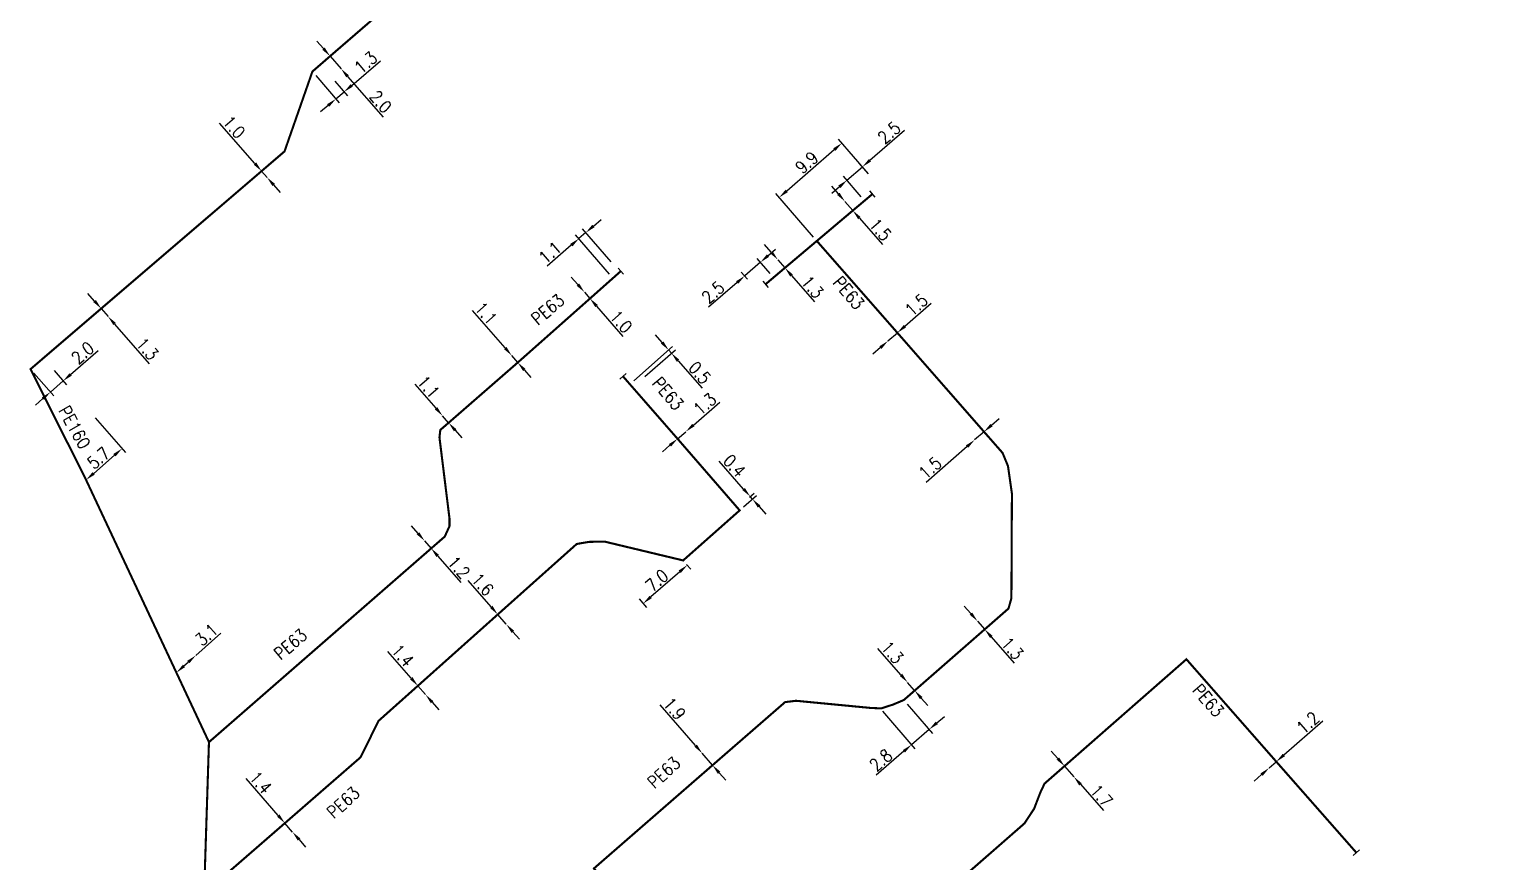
# Model space of a CAD drawing. Header units: millimetres. Extents: x 108995 to 110000, y 119999 to 121000.
# Drawn here: x 109010.5 to 109185.8, y 120338.6 to 120438.2 of the extents above; entities that cross this region are included whole.
import ezdxf
from ezdxf.enums import TextEntityAlignment as Align

# ---------------------------------------------------------------- set-up
doc = ezdxf.new("R2010")
doc.units = ezdxf.units.MM
doc.header["$MEASUREMENT"] = 0
doc.header["$PDMODE"] = 34
doc.linetypes.add('L_100_PE', pattern=[14, 10, -1.5, 1, -1.5])
doc.layers.get('0').update_dxf_attribs({"linetype": 'CONTINUOUS'})
doc.layers.get('DEFPOINTS').update_dxf_attribs({"linetype": 'CONTINUOUS'})
doc.layers.add('L_140', color=3, linetype='CONTINUOUS')
doc.layers.add('L_340', color=7, linetype='CONTINUOUS')
doc.styles.add('G_ROMANS', font='ROMANS.SHX', dxfattribs={"width": 0.75})
doc.styles.get("Standard").update_dxf_attribs({"font": 'romans.shx', "width": 0.85})
doc.dimstyles.get("Standard").update_dxf_attribs({"dimtxt": 1.5, "dimasz": 1.2, "dimexe": 0.625, "dimexo": 0.625, "dimgap": 0.25, "dimtad": 1, "dimdec": 1, "dimzin": 0, "dimdsep": 46, "dimtxsty": 'Standard', "dimcen": -0.5, "dimadec": 0, "dimazin": 0, "dimtfac": 1, "dimtdec": 1, "dimtmove": 0, "dimatfit": 3, "dimfxl": 1, "dimtolj": 1, "dimtzin": 0, "dimarcsym": 0})

# ---------------------------------------------------------------- blocks, each defined once
blk = doc.blocks.new('*D117')
at = {"layer": 'DEFPOINTS', "color": 0, "linetype": 'Continuous', "transparency": 16777216}
for p in [(109046.52, 120434.99), (109047.83, 120433.48), (109047.83, 120433.48)]:
    blk.add_point(p, dxfattribs=at)
at = {"layer": 'L_140', "color": 0, "linetype": 'Continuous', "lineweight": -2, "transparency": 16777216}
for p, q in [((109045.73, 120435.89), (109044.94, 120436.8)), ((109046.52, 120434.99), (109047.83, 120433.48)), ((109048.62, 120432.57), (109052.87, 120427.7))]:
    blk.add_line(p, q, dxfattribs=at)
at = {"layer": 'L_140', "color": 0, "linetype": 'Continuous', "transparency": 16777216}
for points in [[(109045.88, 120436.02), (109045.58, 120435.76), (109046.52, 120434.99)], [(109048.77, 120432.7), (109048.47, 120432.44), (109047.83, 120433.48)]]:
    blk.add_solid(points, dxfattribs=at)
at = {"layer": 'L_140', "color": 0, "linetype": 'Continuous', "transparency": 16777216, "insert": (109052.58, 120429.55), "char_height": 1.5, "attachment_point": 5, "rotation": 311.0599}
blk.add_mtext('\\A1;2.0', dxfattribs=at)
blk = doc.blocks.new('*D118')
at = {"layer": 'DEFPOINTS', "color": 0, "linetype": 'Continuous', "transparency": 16777216}
for p in [(109044.4, 120433.15), (109046.69, 120432.48), (109048.19, 120430.71)]:
    blk.add_point(p, dxfattribs=at)
at = {"layer": 'L_140', "color": 0, "linetype": 'Continuous', "lineweight": -2, "transparency": 16777216}
for p, q in [((109049.11, 120431.49), (109052.57, 120434.45)), ((109044.81, 120432.68), (109047.61, 120429.39)), ((109047.09, 120432), (109048.6, 120430.24)), ((109047.21, 120429.87), (109048.19, 120430.71)), ((109046.29, 120429.09), (109045.38, 120428.31))]:
    blk.add_line(p, q, dxfattribs=at)
at = {"layer": 'L_140', "color": 0, "linetype": 'Continuous', "transparency": 16777216}
for points in [[(109048.98, 120431.64), (109049.24, 120431.34), (109048.19, 120430.71)], [(109046.16, 120429.24), (109046.42, 120428.94), (109047.21, 120429.87)]]:
    blk.add_solid(points, dxfattribs=at)
at = {"layer": 'L_140', "color": 0, "linetype": 'Continuous', "transparency": 16777216, "insert": (109050.79, 120434.24), "char_height": 1.5, "attachment_point": 5, "rotation": 40.4889}
blk.add_mtext('\\A1;1.3', dxfattribs=at)
blk = doc.blocks.new('*D119')
at = {"layer": 'DEFPOINTS', "color": 0, "linetype": 'Continuous', "transparency": 16777216}
for p in [(109038.31, 120421.23), (109038.97, 120420.48), (109038.97, 120420.48)]:
    blk.add_point(p, dxfattribs=at)
at = {"layer": 'L_140', "color": 0, "linetype": 'Continuous', "lineweight": -2, "transparency": 16777216}
for p, q in [((109037.52, 120422.13), (109033.29, 120426.98)), ((109038.97, 120420.48), (109038.31, 120421.23)), ((109039.76, 120419.57), (109040.55, 120418.67))]:
    blk.add_line(p, q, dxfattribs=at)
at = {"layer": 'L_140', "color": 0, "linetype": 'Continuous', "transparency": 16777216}
for points in [[(109037.67, 120422.27), (109037.37, 120422), (109038.31, 120421.23)], [(109039.91, 120419.71), (109039.61, 120419.44), (109038.97, 120420.48)]]:
    blk.add_solid(points, dxfattribs=at)
at = {"layer": 'L_140', "color": 0, "linetype": 'Continuous', "transparency": 16777216, "insert": (109035.02, 120426.51), "char_height": 1.5, "attachment_point": 5, "rotation": 311.1456}
blk.add_mtext('\\A1;1.0', dxfattribs=at)
blk = doc.blocks.new('*D120')
at = {"layer": 'DEFPOINTS', "color": 0, "linetype": 'Continuous', "transparency": 16777216}
for p in [(109019.1, 120404.78), (109019.92, 120403.83), (109019.92, 120403.83)]:
    blk.add_point(p, dxfattribs=at)
at = {"layer": 'L_140', "color": 0, "linetype": 'Continuous', "lineweight": -2, "transparency": 16777216}
for p, q in [((109018.31, 120405.68), (109017.52, 120406.58)), ((109019.1, 120404.78), (109019.92, 120403.83)), ((109020.71, 120402.93), (109024.86, 120398.18))]:
    blk.add_line(p, q, dxfattribs=at)
at = {"layer": 'L_140', "color": 0, "linetype": 'Continuous', "transparency": 16777216}
for points in [[(109018.46, 120405.81), (109018.16, 120405.55), (109019.1, 120404.78)], [(109020.86, 120403.06), (109020.56, 120402.8), (109019.92, 120403.83)]]:
    blk.add_solid(points, dxfattribs=at)
at = {"layer": 'L_140', "color": 0, "linetype": 'Continuous', "transparency": 16777216, "insert": (109024.63, 120399.96), "char_height": 1.5, "attachment_point": 5, "rotation": 311.1456}
blk.add_mtext('\\A1;1.3', dxfattribs=at)
blk = doc.blocks.new('*D121')
at = {"layer": 'DEFPOINTS', "color": 0, "linetype": 'Continuous', "transparency": 16777216}
for p in [(109013.04, 120397.82), (109010.64, 120397.53), (109014.54, 120396.11)]:
    blk.add_point(p, dxfattribs=at)
at = {"layer": 'L_140', "color": 0, "linetype": 'Continuous', "lineweight": -2, "transparency": 16777216}
for p, q in [((109015.44, 120396.89), (109018.74, 120399.77)), ((109011.05, 120397.06), (109013.44, 120394.32)), ((109013.03, 120394.79), (109014.54, 120396.11)), ((109013.45, 120397.35), (109014.95, 120395.63)), ((109012.12, 120394), (109011.22, 120393.21))]:
    blk.add_line(p, q, dxfattribs=at)
at = {"layer": 'L_140', "color": 0, "linetype": 'Continuous', "transparency": 16777216}
for points in [[(109015.31, 120397.04), (109015.57, 120396.74), (109014.54, 120396.11)], [(109011.99, 120394.15), (109012.25, 120393.85), (109013.03, 120394.79)]]:
    blk.add_solid(points, dxfattribs=at)
at = {"layer": 'L_140', "color": 0, "linetype": 'Continuous', "transparency": 16777216, "insert": (109016.88, 120399.48), "char_height": 1.5, "attachment_point": 5, "rotation": 41.0674}
blk.add_mtext('\\A1;2.0', dxfattribs=at)
blk = doc.blocks.new('*D122')
at = {"layer": 'DEFPOINTS', "color": 0, "linetype": 'Continuous', "transparency": 16777216}
for p in [(109017.97, 120392.16), (109021.59, 120388.01), (109017.29, 120384.27)]:
    blk.add_point(p, dxfattribs=at)
at = {"layer": 'L_140', "color": 0, "linetype": 'Continuous', "lineweight": -2, "transparency": 16777216}
for p, q in [((109018.38, 120391.69), (109022, 120387.54)), ((109018.2, 120385.05), (109020.68, 120387.22))]:
    blk.add_line(p, q, dxfattribs=at)
at = {"layer": 'L_140', "color": 0, "linetype": 'Continuous', "transparency": 16777216}
for points in [[(109020.55, 120387.37), (109020.82, 120387.07), (109021.59, 120388.01)], [(109018.07, 120385.2), (109018.33, 120384.9), (109017.29, 120384.27)]]:
    blk.add_solid(points, dxfattribs=at)
at = {"layer": 'L_140', "color": 0, "linetype": 'Continuous', "transparency": 16777216, "insert": (109018.78, 120386.89), "char_height": 1.5, "attachment_point": 5, "rotation": 41.0674}
blk.add_mtext('\\A1;5.7', dxfattribs=at)
blk = doc.blocks.new('*D123')
at = {"layer": 'DEFPOINTS', "color": 0, "linetype": 'Continuous', "transparency": 16777216}
for p in [(109030.43, 120363.25), (109030.43, 120363.25), (109028.11, 120361.2)]:
    blk.add_point(p, dxfattribs=at)
at = {"layer": 'L_140', "color": 0, "linetype": 'Continuous', "lineweight": -2, "transparency": 16777216}
for p, q in [((109030.43, 120363.25), (109033.43, 120365.91)), ((109029.01, 120362), (109029.53, 120362.46))]:
    blk.add_line(p, q, dxfattribs=at)
at = {"layer": 'L_140', "color": 0, "linetype": 'Continuous', "transparency": 16777216}
for points in [[(109029.4, 120362.61), (109029.66, 120362.31), (109030.43, 120363.25)], [(109028.88, 120362.14), (109029.14, 120361.85), (109028.11, 120361.2)]]:
    blk.add_solid(points, dxfattribs=at)
at = {"layer": 'L_140', "color": 0, "linetype": 'Continuous', "transparency": 16777216, "insert": (109031.72, 120365.73), "char_height": 1.5, "attachment_point": 5, "rotation": 41.4949}
blk.add_mtext('\\A1;3.1', dxfattribs=at)
blk = doc.blocks.new('*D124')
at = {"layer": 'DEFPOINTS', "color": 0, "linetype": 'Continuous', "transparency": 16777216}
for p in [(109057.84, 120376.97), (109057.84, 120376.97), (109058.63, 120376.07)]:
    blk.add_point(p, dxfattribs=at)
at = {"layer": 'L_140', "color": 0, "linetype": 'Continuous', "lineweight": -2, "transparency": 16777216}
for p, q in [((109057.05, 120377.87), (109056.26, 120378.78)), ((109057.84, 120376.97), (109058.63, 120376.07)), ((109059.41, 120375.16), (109062.17, 120372))]:
    blk.add_line(p, q, dxfattribs=at)
at = {"layer": 'L_140', "color": 0, "linetype": 'Continuous', "transparency": 16777216}
for points in [[(109057.2, 120378.01), (109056.9, 120377.74), (109057.84, 120376.97)], [(109059.57, 120375.29), (109059.26, 120375.03), (109058.63, 120376.07)]]:
    blk.add_solid(points, dxfattribs=at)
at = {"layer": 'L_140', "color": 0, "linetype": 'Continuous', "transparency": 16777216, "insert": (109061.94, 120373.79), "char_height": 1.5, "attachment_point": 5, "rotation": 311.0599}
blk.add_mtext('\\A1;1.2', dxfattribs=at)
blk = doc.blocks.new('*D125')
at = {"layer": 'DEFPOINTS', "color": 0, "linetype": 'Continuous', "transparency": 16777216}
for p in [(109059.99, 120391.94), (109059.99, 120391.94), (109060.72, 120391.11)]:
    blk.add_point(p, dxfattribs=at)
at = {"layer": 'L_140', "color": 0, "linetype": 'Continuous', "lineweight": -2, "transparency": 16777216}
for p, q in [((109059.21, 120392.85), (109056.69, 120395.73)), ((109060.72, 120391.11), (109059.99, 120391.94)), ((109061.5, 120390.21), (109062.29, 120389.3))]:
    blk.add_line(p, q, dxfattribs=at)
at = {"layer": 'L_140', "color": 0, "linetype": 'Continuous', "transparency": 16777216}
for points in [[(109059.36, 120392.98), (109059.05, 120392.72), (109059.99, 120391.94)], [(109061.65, 120390.34), (109061.35, 120390.08), (109060.72, 120391.11)]]:
    blk.add_solid(points, dxfattribs=at)
at = {"layer": 'L_140', "color": 0, "linetype": 'Continuous', "transparency": 16777216, "insert": (109058.31, 120395.4), "char_height": 1.5, "attachment_point": 5, "rotation": 311.0427}
blk.add_mtext('\\A1;1.1', dxfattribs=at)
blk = doc.blocks.new('*D126')
at = {"layer": 'DEFPOINTS', "color": 0, "linetype": 'Continuous', "transparency": 16777216}
for p in [(109068.28, 120399.15), (109068.28, 120399.15), (109069, 120398.32)]:
    blk.add_point(p, dxfattribs=at)
at = {"layer": 'L_140', "color": 0, "linetype": 'Continuous', "lineweight": -2, "transparency": 16777216}
for p, q in [((109067.49, 120400.06), (109063.58, 120404.55)), ((109069, 120398.32), (109068.28, 120399.15)), ((109069.79, 120397.42), (109070.58, 120396.51))]:
    blk.add_line(p, q, dxfattribs=at)
at = {"layer": 'L_140', "color": 0, "linetype": 'Continuous', "transparency": 16777216}
for points in [[(109067.64, 120400.19), (109067.34, 120399.93), (109068.28, 120399.15)], [(109069.94, 120397.55), (109069.64, 120397.29), (109069, 120398.32)]]:
    blk.add_solid(points, dxfattribs=at)
at = {"layer": 'L_140', "color": 0, "linetype": 'Continuous', "transparency": 16777216, "insert": (109065.2, 120404.22), "char_height": 1.5, "attachment_point": 5, "rotation": 311.0427}
blk.add_mtext('\\A1;1.1', dxfattribs=at)
blk = doc.blocks.new('*D127')
at = {"layer": 'DEFPOINTS', "color": 0, "linetype": 'Continuous', "transparency": 16777216}
for p in [(109076.99, 120406.74), (109076.99, 120406.74), (109077.65, 120405.98)]:
    blk.add_point(p, dxfattribs=at)
at = {"layer": 'L_140', "color": 0, "linetype": 'Continuous', "lineweight": -2, "transparency": 16777216}
for p, q in [((109076.2, 120407.64), (109075.41, 120408.55)), ((109076.99, 120406.74), (109077.65, 120405.98)), ((109078.44, 120405.08), (109081.6, 120401.44))]:
    blk.add_line(p, q, dxfattribs=at)
at = {"layer": 'L_140', "color": 0, "linetype": 'Continuous', "transparency": 16777216}
for points in [[(109076.35, 120407.78), (109076.05, 120407.51), (109076.99, 120406.74)], [(109078.59, 120405.21), (109078.28, 120404.95), (109077.65, 120405.98)]]:
    blk.add_solid(points, dxfattribs=at)
at = {"layer": 'L_140', "color": 0, "linetype": 'Continuous', "transparency": 16777216, "insert": (109081.38, 120403.22), "char_height": 1.5, "attachment_point": 5, "rotation": 311.0427}
blk.add_mtext('\\A1;1.0', dxfattribs=at)
blk = doc.blocks.new('*D128')
at = {"layer": 'DEFPOINTS', "color": 0, "linetype": 'Continuous', "transparency": 16777216}
for p in [(109077.15, 120413.87), (109080.41, 120408.43), (109080.6, 120409.88)]:
    blk.add_point(p, dxfattribs=at)
at = {"layer": 'L_340', "color": 0, "linetype": 'Continuous', "lineweight": -2, "transparency": 16777216}
for p, q in [((109078.06, 120414.66), (109078.97, 120415.44)), ((109080, 120408.9), (109075.91, 120413.62)), ((109077.15, 120413.87), (109076.32, 120413.15)), ((109080.19, 120410.36), (109076.74, 120414.34)), ((109075.41, 120412.37), (109072.52, 120409.86))]:
    blk.add_line(p, q, dxfattribs=at)
at = {"layer": 'L_340', "color": 0, "linetype": 'Continuous', "transparency": 16777216}
for points in [[(109077.93, 120414.81), (109078.19, 120414.5), (109077.15, 120413.87)], [(109075.28, 120412.52), (109075.55, 120412.21), (109076.32, 120413.15)]]:
    blk.add_solid(points, dxfattribs=at)
at = {"layer": 'L_340', "color": 0, "linetype": 'Continuous', "transparency": 16777216, "insert": (109072.86, 120411.48), "char_height": 1.5, "attachment_point": 5, "rotation": 40.8704}
blk.add_mtext('\\A1;1.1', dxfattribs=at)
blk = doc.blocks.new('*D129')
at = {"layer": 'DEFPOINTS', "color": 0, "linetype": 'Continuous', "transparency": 16777216}
for p in [(109041.1, 120343.18), (109042.02, 120342.12), (109042.02, 120342.12)]:
    blk.add_point(p, dxfattribs=at)
at = {"layer": 'L_140', "color": 0, "linetype": 'Continuous', "lineweight": -2, "transparency": 16777216}
for p, q in [((109040.31, 120344.09), (109036.45, 120348.53)), ((109042.02, 120342.12), (109041.1, 120343.18)), ((109042.8, 120341.22), (109043.59, 120340.31))]:
    blk.add_line(p, q, dxfattribs=at)
at = {"layer": 'L_140', "color": 0, "linetype": 'Continuous', "transparency": 16777216}
for points in [[(109040.46, 120344.22), (109040.16, 120343.96), (109041.1, 120343.18)], [(109042.96, 120341.35), (109042.65, 120341.09), (109042.02, 120342.12)]]:
    blk.add_solid(points, dxfattribs=at)
at = {"layer": 'L_140', "color": 0, "linetype": 'Continuous', "transparency": 16777216, "insert": (109038.2, 120348.04), "char_height": 1.5, "attachment_point": 5, "rotation": 311.0083}
blk.add_mtext('\\A1;1.4', dxfattribs=at)
blk = doc.blocks.new('*D131')
at = {"layer": 'DEFPOINTS', "color": 0, "linetype": 'Continuous', "transparency": 16777216}
for p in [(109057.03, 120359.62), (109057.95, 120358.57), (109057.95, 120358.57)]:
    blk.add_point(p, dxfattribs=at)
at = {"layer": 'L_140', "color": 0, "linetype": 'Continuous', "lineweight": -2, "transparency": 16777216}
for p, q in [((109056.24, 120360.53), (109053.45, 120363.73)), ((109057.95, 120358.57), (109057.03, 120359.62)), ((109058.74, 120357.66), (109059.53, 120356.76))]:
    blk.add_line(p, q, dxfattribs=at)
at = {"layer": 'L_140', "color": 0, "linetype": 'Continuous', "transparency": 16777216}
for points in [[(109056.39, 120360.66), (109056.09, 120360.39), (109057.03, 120359.62)], [(109058.89, 120357.79), (109058.59, 120357.53), (109057.95, 120358.57)]]:
    blk.add_solid(points, dxfattribs=at)
at = {"layer": 'L_140', "color": 0, "linetype": 'Continuous', "transparency": 16777216, "insert": (109055.21, 120363.24), "char_height": 1.5, "attachment_point": 5, "rotation": 311.0742}
blk.add_mtext('\\A1;1.4', dxfattribs=at)
blk = doc.blocks.new('*D132')
at = {"layer": 'DEFPOINTS', "color": 0, "linetype": 'Continuous', "transparency": 16777216}
for p in [(109066.6, 120368.16), (109067.62, 120366.99), (109067.62, 120366.99)]:
    blk.add_point(p, dxfattribs=at)
at = {"layer": 'L_140', "color": 0, "linetype": 'Continuous', "lineweight": -2, "transparency": 16777216}
for p, q in [((109065.82, 120369.07), (109063.06, 120372.23)), ((109067.62, 120366.99), (109066.6, 120368.16)), ((109068.41, 120366.09), (109069.2, 120365.19))]:
    blk.add_line(p, q, dxfattribs=at)
at = {"layer": 'L_140', "color": 0, "linetype": 'Continuous', "transparency": 16777216}
for points in [[(109065.97, 120369.2), (109065.67, 120368.94), (109066.6, 120368.16)], [(109068.56, 120366.22), (109068.26, 120365.96), (109067.62, 120366.99)]]:
    blk.add_solid(points, dxfattribs=at)
at = {"layer": 'L_140', "color": 0, "linetype": 'Continuous', "transparency": 16777216, "insert": (109064.8, 120371.76), "char_height": 1.5, "attachment_point": 5, "rotation": 311.0742}
blk.add_mtext('\\A1;1.6', dxfattribs=at)
blk = doc.blocks.new('*D133')
at = {"layer": 'DEFPOINTS', "color": 0, "linetype": 'Continuous', "transparency": 16777216}
for p in [(109088.81, 120374.63), (109083.14, 120370.49), (109084.02, 120369.47)]:
    blk.add_point(p, dxfattribs=at)
at = {"layer": 'L_140', "color": 0, "linetype": 'Continuous', "lineweight": -2, "transparency": 16777216}
for p, q in [((109088.4, 120373.28), (109084.93, 120370.26)), ((109089.22, 120374.16), (109089.72, 120373.59)), ((109083.55, 120370.02), (109084.43, 120369))]:
    blk.add_line(p, q, dxfattribs=at)
at = {"layer": 'L_140', "color": 0, "linetype": 'Continuous', "transparency": 16777216}
for points in [[(109088.27, 120373.43), (109088.53, 120373.13), (109089.31, 120374.07)], [(109084.8, 120370.41), (109085.06, 120370.11), (109084.02, 120369.47)]]:
    blk.add_solid(points, dxfattribs=at)
at = {"layer": 'L_140', "color": 0, "linetype": 'Continuous', "transparency": 16777216, "insert": (109085.67, 120372.23), "char_height": 1.5, "attachment_point": 5, "rotation": 41.0189}
blk.add_mtext('\\A1;7.0', dxfattribs=at)
blk = doc.blocks.new('*D134')
at = {"layer": 'DEFPOINTS', "color": 0, "linetype": 'Continuous', "transparency": 16777216}
for p in [(109096.85, 120382.28), (109095.58, 120380.62), (109096.28, 120381.78)]:
    blk.add_point(p, dxfattribs=at)
at = {"layer": 'L_140', "color": 0, "linetype": 'Continuous', "lineweight": -2, "transparency": 16777216}
for p, q in [((109096.05, 120383.18), (109093.12, 120386.5)), ((109096.05, 120381.04), (109097.58, 120382.39)), ((109096.75, 120382.19), (109097.32, 120382.69)), ((109097.11, 120381.98), (109096.85, 120382.28)), ((109097.91, 120381.08), (109098.71, 120380.18))]:
    blk.add_line(p, q, dxfattribs=at)
at = {"layer": 'L_140', "color": 0, "linetype": 'Continuous', "transparency": 16777216}
for points in [[(109096.2, 120383.31), (109095.9, 120383.05), (109096.85, 120382.28)], [(109098.06, 120381.21), (109097.76, 120380.95), (109097.11, 120381.98)]]:
    blk.add_solid(points, dxfattribs=at)
at = {"layer": 'L_140', "color": 0, "linetype": 'Continuous', "transparency": 16777216, "insert": (109094.94, 120385.95), "char_height": 1.5, "attachment_point": 5, "rotation": 311.5196}
blk.add_mtext('\\A1;0.4', dxfattribs=at)
blk = doc.blocks.new('*D135')
at = {"layer": 'DEFPOINTS', "color": 0, "linetype": 'Continuous', "transparency": 16777216}
for p in [(109088.14, 120389.19), (109089.12, 120390.04), (109089.12, 120390.04)]:
    blk.add_point(p, dxfattribs=at)
at = {"layer": 'L_140', "color": 0, "linetype": 'Continuous', "lineweight": -2, "transparency": 16777216}
for p, q in [((109090.03, 120390.83), (109093.2, 120393.57)), ((109088.14, 120389.19), (109089.12, 120390.04)), ((109087.23, 120388.41), (109086.33, 120387.62))]:
    blk.add_line(p, q, dxfattribs=at)
at = {"layer": 'L_140', "color": 0, "linetype": 'Continuous', "transparency": 16777216}
for points in [[(109089.9, 120390.98), (109090.16, 120390.68), (109089.12, 120390.04)], [(109087.1, 120388.56), (109087.36, 120388.26), (109088.14, 120389.19)]]:
    blk.add_solid(points, dxfattribs=at)
at = {"layer": 'L_140', "color": 0, "linetype": 'Continuous', "transparency": 16777216, "insert": (109091.41, 120393.35), "char_height": 1.5, "attachment_point": 5, "rotation": 40.8804}
blk.add_mtext('\\A1;1.3', dxfattribs=at)
blk = doc.blocks.new('*D136')
at = {"layer": 'DEFPOINTS', "color": 0, "linetype": 'Continuous', "transparency": 16777216}
for p in [(109087.41, 120399.44), (109083.76, 120396.24), (109082.42, 120395.73)]:
    blk.add_point(p, dxfattribs=at)
at = {"layer": 'L_340', "color": 0, "linetype": 'Continuous', "lineweight": -2, "transparency": 16777216}
for p, q in [((109086.29, 120400.71), (109085.5, 120401.62)), ((109082.89, 120396.14), (109087.55, 120400.22)), ((109084.23, 120396.65), (109087.88, 120399.85)), ((109087.08, 120399.81), (109087.41, 120399.44)), ((109088.2, 120398.53), (109091.08, 120395.24))]:
    blk.add_line(p, q, dxfattribs=at)
at = {"layer": 'L_340', "color": 0, "linetype": 'Continuous', "transparency": 16777216}
for points in [[(109086.44, 120400.85), (109086.14, 120400.58), (109087.08, 120399.81)], [(109088.35, 120398.66), (109088.05, 120398.4), (109087.41, 120399.44)]]:
    blk.add_solid(points, dxfattribs=at)
at = {"layer": 'L_340', "color": 0, "linetype": 'Continuous', "transparency": 16777216, "insert": (109090.79, 120397.09), "char_height": 1.5, "attachment_point": 5, "rotation": 311.1839}
blk.add_mtext('\\A1;0.5', dxfattribs=at)
blk = doc.blocks.new('*D172')
at = {"layer": 'DEFPOINTS', "color": 0, "linetype": 'Continuous', "transparency": 16777216}
for p in [(109134.49, 120350.01), (109135.61, 120348.73), (109135.61, 120348.73)]:
    blk.add_point(p, dxfattribs=at)
at = {"layer": 'L_140', "color": 0, "linetype": 'Continuous', "lineweight": -2, "transparency": 16777216}
for p, q in [((109133.69, 120350.91), (109132.9, 120351.81)), ((109134.49, 120350.01), (109135.61, 120348.73)), ((109136.4, 120347.83), (109139.16, 120344.68))]:
    blk.add_line(p, q, dxfattribs=at)
at = {"layer": 'L_140', "color": 0, "linetype": 'Continuous', "transparency": 16777216}
for points in [[(109133.85, 120351.04), (109133.54, 120350.78), (109134.49, 120350.01)], [(109136.55, 120347.96), (109136.25, 120347.69), (109135.61, 120348.73)]]:
    blk.add_solid(points, dxfattribs=at)
at = {"layer": 'L_140', "color": 0, "linetype": 'Continuous', "transparency": 16777216, "insert": (109138.92, 120346.46), "char_height": 1.5, "attachment_point": 5, "rotation": 311.2195}
blk.add_mtext('\\A1;1.7', dxfattribs=at)
blk = doc.blocks.new('L_340_07')
at = {"color": 0, "linetype": 'Continuous', "const_width": 0.25, "flags": 128}
blk.add_lwpolyline([(0, 0), (1.25, 0)], dxfattribs=at)
at = {"color": 0, "linetype": 'Continuous', "flags": 128}
blk.add_lwpolyline([(1.25, -0.5), (1.25, 0.5)], dxfattribs=at)
at = {"color": 0, "linetype": 'Continuous', "style": 'G_ROMANS', "width": 0.75, "flags": 3}
for tag, p in [('DEF_LEG', (0.72, -3.47)), ('DEF_COUP', (0.72, -5.97)), ('DEF_TYPE', (0.72, -8.47))]:
    blk.add_attdef(tag, text='', height=1.2, dxfattribs=at).set_placement(p, align=Align.MIDDLE)
blk = doc.blocks.new('*D173')
at = {"layer": 'DEFPOINTS', "color": 0, "linetype": 'Continuous', "transparency": 16777216}
for p in [(109159.86, 120350.54), (109159, 120349.79), (109159, 120349.79)]:
    blk.add_point(p, dxfattribs=at)
at = {"layer": 'L_140', "color": 0, "linetype": 'Continuous', "lineweight": -2, "transparency": 16777216}
for p, q in [((109160.76, 120351.34), (109165.42, 120355.43)), ((109159, 120349.79), (109159.86, 120350.54)), ((109158.1, 120348.99), (109157.2, 120348.2))]:
    blk.add_line(p, q, dxfattribs=at)
at = {"layer": 'L_140', "color": 0, "linetype": 'Continuous', "transparency": 16777216}
for points in [[(109160.63, 120351.49), (109160.89, 120351.19), (109159.86, 120350.54)], [(109157.96, 120349.14), (109158.23, 120348.84), (109159, 120349.79)]]:
    blk.add_solid(points, dxfattribs=at)
at = {"layer": 'L_140', "color": 0, "linetype": 'Continuous', "transparency": 16777216, "insert": (109163.64, 120355.2), "char_height": 1.5, "attachment_point": 5, "rotation": 41.3277}
blk.add_mtext('\\A1;1.2', dxfattribs=at)
blk = doc.blocks.new('*D177')
at = {"layer": 'DEFPOINTS', "color": 0, "linetype": 'Continuous', "transparency": 16777216}
for p in [(109091.09, 120351.55), (109091.09, 120351.55), (109092.33, 120350.12)]:
    blk.add_point(p, dxfattribs=at)
at = {"layer": 'L_140', "color": 0, "linetype": 'Continuous', "lineweight": -2, "transparency": 16777216}
for p, q in [((109090.3, 120352.46), (109086.06, 120357.33)), ((109092.33, 120350.12), (109091.09, 120351.55)), ((109093.12, 120349.21), (109093.91, 120348.31))]:
    blk.add_line(p, q, dxfattribs=at)
at = {"layer": 'L_140', "color": 0, "linetype": 'Continuous', "transparency": 16777216}
for points in [[(109090.45, 120352.59), (109090.15, 120352.33), (109091.09, 120351.55)], [(109093.27, 120349.35), (109092.97, 120349.08), (109092.33, 120350.12)]]:
    blk.add_solid(points, dxfattribs=at)
at = {"layer": 'L_140', "color": 0, "linetype": 'Continuous', "transparency": 16777216, "insert": (109087.77, 120356.88), "char_height": 1.5, "attachment_point": 5, "rotation": 311.0177}
blk.add_mtext('\\A1;1.9', dxfattribs=at)
blk = doc.blocks.new('*D178')
at = {"layer": 'DEFPOINTS', "color": 0, "linetype": 'Continuous', "transparency": 16777216}
for p in [(109115.24, 120357.92), (109112.28, 120357.06), (109116.16, 120352.57)]:
    blk.add_point(p, dxfattribs=at)
at = {"layer": 'L_140', "color": 0, "linetype": 'Continuous', "lineweight": -2, "transparency": 16777216}
for p, q in [((109115.65, 120357.44), (109118.69, 120353.92)), ((109112.69, 120356.59), (109116.57, 120352.09)), ((109119.19, 120355.18), (109120.1, 120355.96)), ((109118.28, 120354.4), (109116.16, 120352.57)), ((109115.25, 120351.78), (109111.94, 120348.93))]:
    blk.add_line(p, q, dxfattribs=at)
at = {"layer": 'L_140', "color": 0, "linetype": 'Continuous', "transparency": 16777216}
for points in [[(109119.06, 120355.33), (109119.32, 120355.03), (109118.28, 120354.4)], [(109115.12, 120351.93), (109115.38, 120351.63), (109116.16, 120352.57)]]:
    blk.add_solid(points, dxfattribs=at)
at = {"layer": 'L_140', "color": 0, "linetype": 'Continuous', "transparency": 16777216, "insert": (109112.49, 120350.72), "char_height": 1.5, "attachment_point": 5, "rotation": 40.7828}
blk.add_mtext('\\A1;2.8', dxfattribs=at)
blk = doc.blocks.new('*D179')
at = {"layer": 'DEFPOINTS', "color": 0, "linetype": 'Continuous', "transparency": 16777216}
for p in [(109115.69, 120360.03), (109115.69, 120360.03), (109116.54, 120359.05)]:
    blk.add_point(p, dxfattribs=at)
at = {"layer": 'L_140', "color": 0, "linetype": 'Continuous', "lineweight": -2, "transparency": 16777216}
for p, q in [((109114.9, 120360.94), (109112.14, 120364.09)), ((109116.54, 120359.05), (109115.69, 120360.03)), ((109117.33, 120358.15), (109118.12, 120357.25))]:
    blk.add_line(p, q, dxfattribs=at)
at = {"layer": 'L_140', "color": 0, "linetype": 'Continuous', "transparency": 16777216}
for points in [[(109115.05, 120361.07), (109114.75, 120360.8), (109115.69, 120360.03)], [(109117.48, 120358.28), (109117.18, 120358.02), (109116.54, 120359.05)]]:
    blk.add_solid(points, dxfattribs=at)
at = {"layer": 'L_140', "color": 0, "linetype": 'Continuous', "transparency": 16777216, "insert": (109113.88, 120363.62), "char_height": 1.5, "attachment_point": 5, "rotation": 311.1381}
blk.add_mtext('\\A1;1.3', dxfattribs=at)
blk = doc.blocks.new('*D180')
at = {"layer": 'DEFPOINTS', "color": 0, "linetype": 'Continuous', "transparency": 16777216}
for p in [(109124.07, 120367.36), (109124.07, 120367.36), (109124.93, 120366.38)]:
    blk.add_point(p, dxfattribs=at)
at = {"layer": 'L_140', "color": 0, "linetype": 'Continuous', "lineweight": -2, "transparency": 16777216}
for p, q in [((109123.28, 120368.26), (109122.49, 120369.17)), ((109124.07, 120367.36), (109124.93, 120366.38)), ((109125.72, 120365.47), (109128.47, 120362.32))]:
    blk.add_line(p, q, dxfattribs=at)
at = {"layer": 'L_140', "color": 0, "linetype": 'Continuous', "transparency": 16777216}
for points in [[(109123.43, 120368.39), (109123.13, 120368.13), (109124.07, 120367.36)], [(109125.87, 120365.61), (109125.57, 120365.34), (109124.93, 120366.38)]]:
    blk.add_solid(points, dxfattribs=at)
at = {"layer": 'L_140', "color": 0, "linetype": 'Continuous', "transparency": 16777216, "insert": (109128.24, 120364.1), "char_height": 1.5, "attachment_point": 5, "rotation": 311.1381}
blk.add_mtext('\\A1;1.3', dxfattribs=at)
blk = doc.blocks.new('*D181')
at = {"layer": 'DEFPOINTS', "color": 0, "linetype": 'Continuous', "transparency": 16777216}
for p in [(109123.72, 120389.05), (109123.72, 120389.05), (109124.85, 120390.03)]:
    blk.add_point(p, dxfattribs=at)
at = {"layer": 'L_140', "color": 0, "linetype": 'Continuous', "lineweight": -2, "transparency": 16777216}
for p, q in [((109125.75, 120390.82), (109126.65, 120391.62)), ((109124.85, 120390.03), (109123.72, 120389.05)), ((109122.82, 120388.26), (109117.92, 120383.97))]:
    blk.add_line(p, q, dxfattribs=at)
at = {"layer": 'L_140', "color": 0, "linetype": 'Continuous', "transparency": 16777216}
for points in [[(109125.62, 120390.98), (109125.88, 120390.67), (109124.85, 120390.03)], [(109122.68, 120388.41), (109122.95, 120388.11), (109123.72, 120389.05)]]:
    blk.add_solid(points, dxfattribs=at)
at = {"layer": 'L_140', "color": 0, "linetype": 'Continuous', "transparency": 16777216, "insert": (109118.39, 120385.71), "char_height": 1.5, "attachment_point": 5, "rotation": 41.2024}
blk.add_mtext('\\A1;1.5', dxfattribs=at)
blk = doc.blocks.new('*D182')
at = {"layer": 'DEFPOINTS', "color": 0, "linetype": 'Continuous', "transparency": 16777216}
for p in [(109114.47, 120401.88), (109113.34, 120400.9), (109113.34, 120400.9)]:
    blk.add_point(p, dxfattribs=at)
at = {"layer": 'L_140', "color": 0, "linetype": 'Continuous', "lineweight": -2, "transparency": 16777216}
for p, q in [((109115.38, 120402.67), (109118.53, 120405.43)), ((109113.34, 120400.9), (109114.47, 120401.88)), ((109112.44, 120400.11), (109111.54, 120399.31))]:
    blk.add_line(p, q, dxfattribs=at)
at = {"layer": 'L_140', "color": 0, "linetype": 'Continuous', "transparency": 16777216}
for points in [[(109115.24, 120402.82), (109115.51, 120402.52), (109114.47, 120401.88)], [(109112.31, 120400.26), (109112.57, 120399.95), (109113.34, 120400.9)]]:
    blk.add_solid(points, dxfattribs=at)
at = {"layer": 'L_140', "color": 0, "linetype": 'Continuous', "transparency": 16777216, "insert": (109116.75, 120405.2), "char_height": 1.5, "attachment_point": 5, "rotation": 41.2024}
blk.add_mtext('\\A1;1.5', dxfattribs=at)
blk = doc.blocks.new('*D183')
at = {"layer": 'DEFPOINTS', "color": 0, "linetype": 'Continuous', "transparency": 16777216}
for p in [(109096.18, 120408.68), (109099.64, 120408.5), (109096.92, 120407.83)]:
    blk.add_point(p, dxfattribs=at)
at = {"layer": 'L_340', "color": 0, "linetype": 'Continuous', "lineweight": -2, "transparency": 16777216}
for p, q in [((109098.97, 120411.11), (109099.88, 120411.89)), ((109098.07, 120410.32), (109096.18, 120408.68)), ((109099.23, 120408.98), (109097.66, 120410.79)), ((109096.51, 120408.3), (109095.77, 120409.15)), ((109095.27, 120407.9), (109091.85, 120404.93))]:
    blk.add_line(p, q, dxfattribs=at)
at = {"layer": 'L_340', "color": 0, "linetype": 'Continuous', "transparency": 16777216}
for points in [[(109098.84, 120411.26), (109099.1, 120410.96), (109098.07, 120410.32)], [(109095.14, 120408.05), (109095.4, 120407.74), (109096.18, 120408.68)]]:
    blk.add_solid(points, dxfattribs=at)
at = {"layer": 'L_340', "color": 0, "linetype": 'Continuous', "transparency": 16777216, "insert": (109092.39, 120406.72), "char_height": 1.5, "attachment_point": 5, "rotation": 40.9637}
blk.add_mtext('\\A1;2.5', dxfattribs=at)
blk = doc.blocks.new('*D184')
at = {"layer": 'DEFPOINTS', "color": 0, "linetype": 'Continuous', "transparency": 16777216}
for p in [(109100.15, 120410.63), (109100.15, 120410.63), (109101, 120409.65)]:
    blk.add_point(p, dxfattribs=at)
at = {"layer": 'L_140', "color": 0, "linetype": 'Continuous', "lineweight": -2, "transparency": 16777216}
for p, q in [((109099.36, 120411.53), (109098.57, 120412.44)), ((109100.15, 120410.63), (109101, 120409.65)), ((109101.79, 120408.74), (109104.53, 120405.58))]:
    blk.add_line(p, q, dxfattribs=at)
at = {"layer": 'L_140', "color": 0, "linetype": 'Continuous', "transparency": 16777216}
for points in [[(109099.51, 120411.67), (109099.21, 120411.4), (109100.15, 120410.63)], [(109101.94, 120408.87), (109101.63, 120408.61), (109101, 120409.65)]]:
    blk.add_solid(points, dxfattribs=at)
at = {"layer": 'L_140', "color": 0, "linetype": 'Continuous', "transparency": 16777216, "insert": (109104.31, 120407.36), "char_height": 1.5, "attachment_point": 5, "rotation": 310.9692}
blk.add_mtext('\\A1;1.3', dxfattribs=at)
blk = doc.blocks.new('*D185')
at = {"layer": 'DEFPOINTS', "color": 0, "linetype": 'Continuous', "transparency": 16777216}
for p in [(109110.28, 120421.74), (109111.43, 120420.42), (109110.55, 120417.7)]:
    blk.add_point(p, dxfattribs=at)
at = {"layer": 'L_340', "color": 0, "linetype": 'Continuous', "lineweight": -2, "transparency": 16777216}
for p, q in [((109111.19, 120422.53), (109115.34, 120426.12)), ((109111.02, 120420.9), (109109.87, 120422.22)), ((109110.14, 120418.17), (109108.02, 120420.61)), ((109108.43, 120420.14), (109110.28, 120421.74)), ((109107.53, 120419.35), (109106.62, 120418.57))]:
    blk.add_line(p, q, dxfattribs=at)
at = {"layer": 'L_340', "color": 0, "linetype": 'Continuous', "transparency": 16777216}
for points in [[(109111.06, 120422.68), (109111.32, 120422.38), (109110.28, 120421.74)], [(109107.39, 120419.51), (109107.66, 120419.2), (109108.43, 120420.14)]]:
    blk.add_solid(points, dxfattribs=at)
at = {"layer": 'L_340', "color": 0, "linetype": 'Continuous', "transparency": 16777216, "insert": (109113.48, 120425.84), "char_height": 1.5, "attachment_point": 5, "rotation": 40.9207}
blk.add_mtext('\\A1;2.5', dxfattribs=at)
blk = doc.blocks.new('*D186')
at = {"layer": 'DEFPOINTS', "color": 0, "linetype": 'Continuous', "transparency": 16777216}
for p in [(109108.18, 120417.61), (109108.18, 120417.61), (109109.13, 120416.51)]:
    blk.add_point(p, dxfattribs=at)
at = {"layer": 'L_140', "color": 0, "linetype": 'Continuous', "lineweight": -2, "transparency": 16777216}
for p, q in [((109107.4, 120418.51), (109106.61, 120419.42)), ((109108.18, 120417.61), (109109.13, 120416.51)), ((109109.92, 120415.61), (109112.67, 120412.44))]:
    blk.add_line(p, q, dxfattribs=at)
at = {"layer": 'L_140', "color": 0, "linetype": 'Continuous', "transparency": 16777216}
for points in [[(109107.55, 120418.64), (109107.25, 120418.38), (109108.18, 120417.61)], [(109110.07, 120415.74), (109109.77, 120415.47), (109109.13, 120416.51)]]:
    blk.add_solid(points, dxfattribs=at)
at = {"layer": 'L_140', "color": 0, "linetype": 'Continuous', "transparency": 16777216, "insert": (109112.44, 120414.23), "char_height": 1.5, "attachment_point": 5, "rotation": 310.9692}
blk.add_mtext('\\A1;1.5', dxfattribs=at)
blk = doc.blocks.new('*D271')
at = {"layer": 'DEFPOINTS', "color": 0, "linetype": 'Continuous', "transparency": 16777216}
for p in [(109107.82, 120424.59), (109111.43, 120420.42), (109104.82, 120412.87)]:
    blk.add_point(p, dxfattribs=at)
at = {"layer": 'L_140', "color": 0, "linetype": 'Continuous', "lineweight": -2, "transparency": 16777216}
for p, q in [((109111.02, 120420.9), (109107.41, 120425.06)), ((109101.21, 120418.86), (109106.91, 120423.8)), ((109104.41, 120413.34), (109099.9, 120418.54))]:
    blk.add_line(p, q, dxfattribs=at)
at = {"layer": 'L_140', "color": 0, "linetype": 'Continuous', "transparency": 16777216}
for points in [[(109106.78, 120423.95), (109107.05, 120423.65), (109107.82, 120424.59)], [(109101.08, 120419.01), (109101.34, 120418.71), (109100.31, 120418.07)]]:
    blk.add_solid(points, dxfattribs=at)
at = {"layer": 'L_140', "color": 0, "linetype": 'Continuous', "transparency": 16777216, "insert": (109103.62, 120422.27), "char_height": 1.5, "attachment_point": 5, "rotation": 40.9207}
blk.add_mtext('\\A1;9.9', dxfattribs=at)

msp = doc.modelspace()

# ---------------------------------------------------------------- linework, layer by layer
at = {"layer": 'L_140', "linetype": 'L_100_PE', "const_width": 0.25, "flags": 128}
for points in [[(109185.66, 120176.35), (109182.08, 120180.88), (109174.28, 120190.77), (109167.34, 120199.58), (109165.82, 120198.3), (109163.3, 120201), (109158.16, 120206.49), (109155.51, 120204.13), (109152.49, 120201.51), (109152, 120202.08), (109148.01, 120206.71), (109144.41, 120211), (109141.36, 120214.41), (109136.34, 120209.86), (109131.15, 120205.16), (109126.03, 120211.78), (109114.98, 120210.14), (109113.85, 120211.54), (109107.03, 120219.78), (109099.56, 120229.01), (109097.99, 120230.8), (109095.24, 120236.86), (109089.07, 120244.67), (109081.06, 120254.44), (109079.8, 120255.83), (109077.11, 120255.77), (109072.59, 120251.81), (109071.91, 120251.22), (109062.4, 120262.67), (109054.61, 120274.32), (109054.61, 120276.72), (109049.39, 120284.52), (109048.22, 120288.4), (109042.82, 120300.71), (109037.78, 120310.43), (109032.88, 120329.22), (109032.75, 120329.74), (109031.43, 120334.78), (109032.01, 120352.88), (109028.11, 120361.2), (109017.29, 120384.27), (109010.64, 120397.53), (109019.1, 120404.78), (109038.31, 120421.23), (109041.06, 120423.59), (109044.4, 120433.15), (109046.52, 120434.99), (109065.9, 120451.73), (109076.4, 120460.81), (109081.3, 120464.6), (109080.98, 120464.97)], [(109110.55, 120417.7), (109109.13, 120416.51), (109104.82, 120412.87), (109101, 120409.65), (109099.64, 120408.5)], [(109104.82, 120412.87), (109114.47, 120401.88), (109124.85, 120390.03), (109127.07, 120387.5), (109127.72, 120385.92), (109128.19, 120382.62), (109128.13, 120370.11), (109127.78, 120368.87), (109124.93, 120366.38), (109116.54, 120359.05), (109115.24, 120357.92), (109113.96, 120357.38), (109112.54, 120356.92), (109111.3, 120356.97), (109102.33, 120357.83), (109101.02, 120357.67), (109092.33, 120350.12), (109078.12, 120337.76), (109080.8, 120334.68), (109084.15, 120330.81), (109076.5, 120324.12), (109057.58, 120307.56), (109044.74, 120296.33)], [(109080.41, 120408.43), (109077.65, 120405.98), (109069, 120398.32), (109060.72, 120391.11), (109059.72, 120390.25), (109059.62, 120389.35), (109060.82, 120379.66), (109060.82, 120378.73), (109060.25, 120377.48), (109058.63, 120376.07), (109032.01, 120352.88)], [(109031.43, 120334.78), (109041.1, 120343.18), (109050.15, 120351.05), (109052.34, 120355.44), (109057.03, 120359.62), (109066.6, 120368.16), (109076.06, 120376.6), (109077.54, 120376.85), (109079.37, 120376.89), (109088.81, 120374.63), (109095.58, 120380.62), (109088.14, 120389.19), (109082.42, 120395.73)], [(109168.62, 120340.59), (109159.86, 120350.54), (109149.09, 120362.8), (109134.49, 120350.01), (109132.1, 120347.92), (109131.59, 120346.84), (109130.85, 120344.91), (109129.69, 120343.15), (109111.07, 120326.88), (109109.25, 120328.97), (109104.56, 120334.35), (109094.23, 120325.23), (109087.84, 120319.58), (109081.81, 120314.52), (109080.01, 120313.01), (109074, 120306.1), (109071.15, 120303.6), (109055.67, 120290.03), (109049.39, 120284.52)]]:
    msp.add_lwpolyline(points, dxfattribs=at)

# ---------------------------------------------------------------- block references
at = {"layer": 'L_340'}
for p, rotation in [((109110.55, 120417.7), 40.16187776491135), ((109080.41, 120408.43), 41.53875120554372), ((109099.64, 120408.5), 220.1618777625615), ((109082.42, 120395.73), 131.1838712569104), ((109168.62, 120340.59), 311.3277299346382)]:
    msp.add_blockref('L_340_07', p, dxfattribs=dict(at, rotation=rotation))

# ---------------------------------------------------------------- texts
at = {"layer": 'L_140', "linetype": 'Continuous', "width": 0.85}
for s, rotation, p in [('PE63', 310.3976, (109108.64, 120406.65)), ('PE63', 40.0349, (109072.59, 120404.68)), ('PE63', 310.2896, (109086.99, 120394.6)), ('PE160', 299.2599, (109015.9, 120390.57)), ('PE63', 40.0349, (109041.77, 120364.6)), ('PE63', 311.1521, (109151.7, 120357.86)), ('PE63', 42.2215, (109086.5, 120349.24)), ('PE63', 42.187, (109048.1, 120345.66))]:
    msp.add_text(s, height=1.5, rotation=rotation, dxfattribs=at).set_placement(p, align=Align.MIDDLE)

# ---------------------------------------------------------------- dimensions: what is measured, and where the dimension line sits
at = {"layer": 'L_140', "linetype": 'Continuous'}
for base, p1, p2, angle, text, picture, middle in [((109047.83, 120433.48), (109046.52, 120434.99), (109047.83, 120433.48), 131.0599, '2.0', '*D117', (109051.83, 120428.89)), ((109048.19, 120430.71), (109044.4, 120433.15), (109046.69, 120432.48), 220.4889, '1.3', '*D118', (109051.44, 120433.48)), ((109038.97, 120420.48), (109038.31, 120421.23), (109038.97, 120420.48), 131.1456, '1.0', '*D119', (109034.27, 120425.86)), ((109107.82, 120424.59), (109104.82, 120412.87), (109111.43, 120420.42), 40.9207, '9.9', '*D271', (109104.28, 120421.51)), ((109108.18, 120417.61), (109109.13, 120416.51), (109108.18, 120417.61), 310.9692, '1.5', '*D186', (109111.69, 120413.57)), ((109100.15, 120410.63), (109101, 120409.65), (109100.15, 120410.63), 310.9692, '1.3', '*D184', (109103.55, 120406.71)), ((109076.99, 120406.74), (109077.65, 120405.98), (109076.99, 120406.74), 311.0427, '1.0', '*D127', (109080.62, 120402.57)), ((109019.92, 120403.83), (109019.1, 120404.78), (109019.92, 120403.83), 131.1456, '1.3', '*D120', (109023.88, 120399.3)), ((109113.34, 120400.9), (109114.47, 120401.88), (109113.34, 120400.9), 41.2024, '1.5', '*D182', (109117.4, 120404.45)), ((109068.28, 120399.15), (109069, 120398.32), (109068.28, 120399.15), 311.0427, '1.1', '*D126', (109064.44, 120403.56)), ((109014.54, 120396.11), (109010.64, 120397.53), (109013.04, 120397.82), 221.0674, '2.0', '*D121', (109017.54, 120398.72)), ((109059.99, 120391.94), (109060.72, 120391.11), (109059.99, 120391.94), 311.0427, '1.1', '*D125', (109057.56, 120394.74)), ((109089.12, 120390.04), (109088.14, 120389.19), (109089.12, 120390.04), 220.8804, '1.3', '*D135', (109092.07, 120392.59)), ((109021.59, 120388.01), (109017.29, 120384.27), (109017.97, 120392.16), 221.0674, '5.7', '*D122', (109019.44, 120386.14)), ((109123.72, 120389.05), (109124.85, 120390.03), (109123.72, 120389.05), 41.2024, '1.5', '*D181', (109119.05, 120384.96)), ((109096.85, 120382.28), (109095.58, 120380.62), (109096.28, 120381.78), 311.5196, '0.4', '*D134', (109094.19, 120385.29)), ((109057.84, 120376.97), (109058.63, 120376.07), (109057.84, 120376.97), 311.0599, '1.2', '*D124', (109061.18, 120373.13)), ((109067.62, 120366.99), (109066.6, 120368.16), (109067.62, 120366.99), 131.0742, '1.6', '*D132', (109064.05, 120371.1)), ((109084.02, 120369.47), (109088.81, 120374.63), (109083.14, 120370.49), 41.0189, '7.0', '*D133', (109086.32, 120371.47)), ((109124.07, 120367.36), (109124.93, 120366.38), (109124.07, 120367.36), 311.1381, '1.3', '*D180', (109127.49, 120363.45)), ((109030.43, 120363.25), (109028.11, 120361.2), (109030.43, 120363.25), 221.4949, '3.1', '*D123', (109032.38, 120364.98)), ((109057.95, 120358.57), (109057.03, 120359.62), (109057.95, 120358.57), 131.0742, '1.4', '*D131', (109054.45, 120362.58)), ((109115.69, 120360.03), (109116.54, 120359.05), (109115.69, 120360.03), 311.1381, '1.3', '*D179', (109113.13, 120362.97)), ((109091.09, 120351.55), (109092.33, 120350.12), (109091.09, 120351.55), 311.0177, '1.9', '*D177', (109087.02, 120356.23)), ((109116.16, 120352.57), (109115.24, 120357.92), (109112.28, 120357.06), 40.7828, '2.8', '*D178', (109113.14, 120349.96)), ((109159, 120349.79), (109159.86, 120350.54), (109159, 120349.79), 41.3277, '1.2', '*D173', (109164.3, 120354.44)), ((109135.61, 120348.73), (109134.49, 120350.01), (109135.61, 120348.73), 131.2195, '1.7', '*D172', (109138.17, 120345.8)), ((109042.02, 120342.12), (109041.1, 120343.18), (109042.02, 120342.12), 131.0083, '1.4', '*D129', (109037.45, 120347.38))]:
    dim = msp.add_linear_dim(base=base, p1=p1, p2=p2, angle=angle, text=text, dimstyle='Standard', dxfattribs=at)
    dim.commit()
    dim.dimension.update_dxf_attribs({"geometry": picture, "text_midpoint": middle, "dimtype": 160})
at = {"layer": 'L_340', "linetype": 'Continuous'}
for base, p1, p2, angle, text, picture, middle in [((109110.28, 120421.74), (109110.55, 120417.7), (109111.43, 120420.42), 220.9207, '2.5', '*D185', (109114.14, 120425.09)), ((109077.15, 120413.87), (109080.41, 120408.43), (109080.6, 120409.88), 220.8704, '1.1', '*D128', (109073.51, 120410.72)), ((109096.18, 120408.68), (109099.64, 120408.5), (109096.92, 120407.83), 40.9637, '2.5', '*D183', (109093.05, 120405.97)), ((109087.41, 120399.44), (109082.42, 120395.73), (109083.76, 120396.24), 131.1839, '0.5', '*D136', (109090.04, 120396.44))]:
    dim = msp.add_linear_dim(base=base, p1=p1, p2=p2, angle=angle, text=text, dimstyle='Standard', dxfattribs=at)
    dim.commit()
    dim.dimension.update_dxf_attribs({"geometry": picture, "text_midpoint": middle, "dimtype": 160})

doc.saveas('drawing.dxf')
